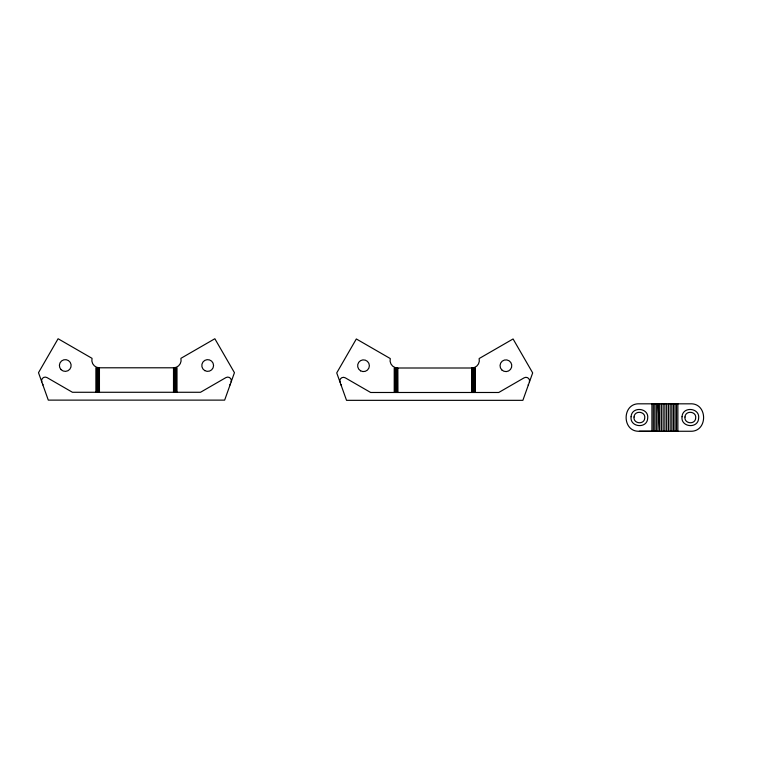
<?xml version="1.0" encoding="UTF-8"?>
<svg xmlns="http://www.w3.org/2000/svg" width="770" height="770" viewBox="0 0 770 770"><rect width="100%" height="100%" fill="white"/><g stroke="black" fill="none" stroke-linecap="round" stroke-linejoin="round"><path stroke-width="1.16" d="M42.889 384.962L42.899 384.278M341.12 385.173L341.129 384.49M230.047 384.278L230.057 384.962M528.278 384.49L528.287 385.173M639.389 431.258L690.334 431.258C708.198 432.066 707.909 402.652 690.064 403.827L639.524 403.817C621.765 402.835 621.621 432.076 639.389 431.258L655.742 431.248M659.649 403.827L659.649 431.258L657.965 403.827L656.338 403.817L656.338 431.258M677.86 403.827L677.86 431.258M676.474 403.827L676.474 431.258M675.001 403.827L675.001 431.258M673.452 403.827L673.452 431.258M671.825 403.827L671.825 431.258M670.141 403.827L670.141 431.258M668.418 403.827L668.418 431.258M666.656 403.827L666.656 431.258M664.895 403.827L664.895 431.258M663.124 403.827L663.124 431.258M661.372 403.827L661.372 431.258M657.965 403.827L657.965 431.258M654.789 403.817L654.789 431.258M653.316 403.817L653.316 431.258M651.93 403.817L651.93 431.258M475.177 392.488L475.177 368.002L394.23 368.002L394.23 392.488M474.705 368.002L474.705 392.488M474.243 368.002L474.243 392.488M473.81 368.002L473.81 392.488M473.396 368.002L473.396 392.488M473.021 368.002L473.021 392.488M472.684 368.002L472.684 392.488M472.395 368.002L472.395 392.488M472.145 368.002L472.145 392.488M471.952 368.002L471.952 392.488M471.817 392.488L471.74 368.002A7.633 7.633 0 0 0 479.142 358.55L513.08 338.964L532.676 372.901L522.878 400.333L346.529 400.333L336.731 372.901L356.327 338.964L390.265 358.55A7.633 7.633 0 0 0 397.667 368.002L397.667 392.488L397.589 368.002M397.445 368.002L397.445 392.488M397.262 368.002L397.262 392.488M397.012 368.002L397.012 392.488M396.723 368.002L396.723 392.488M396.386 368.002L396.386 392.488M396.011 368.002L396.011 392.488M395.597 368.002L395.597 392.488M395.154 368.002L395.154 392.488M394.702 368.002L394.702 392.488M176.946 392.276L176.946 367.791L96 367.791L96 392.276M176.474 367.791L176.474 392.276M176.012 367.791L176.012 392.276M175.579 367.791L175.579 392.276M175.165 367.791L175.165 392.276M174.79 367.791L174.79 392.276M174.453 367.791L174.453 392.276M174.164 367.791L174.164 392.276M173.914 367.791L173.914 392.276M173.722 367.791L173.722 392.276M173.587 367.791L173.587 392.276M173.51 392.276L173.51 367.791A7.633 7.633 0 0 0 180.912 358.339L214.849 338.742L234.446 372.69L224.648 400.121L48.298 400.121L38.5 372.69L58.096 338.742L92.034 358.339A7.633 7.633 0 0 0 99.436 367.791L99.436 392.276L99.359 367.791M99.215 367.791L99.215 392.276M99.032 367.791L99.032 392.276M98.781 367.791L98.781 392.276M98.493 367.791L98.493 392.276M98.156 367.791L98.156 392.276M97.78 367.791L97.78 392.276M97.367 367.791L97.367 392.276M96.933 367.791L96.933 392.276M96.471 367.791L96.471 392.276M41.792 381.91A3.6 3.6 0 0 1 46.989 377.579L72.438 392.276L200.508 392.276L225.957 377.579A3.6 3.6 0 0 1 231.154 381.91M340.022 382.122A3.6 3.6 0 0 1 345.22 377.8L370.668 392.488L498.739 392.488L524.187 377.8A3.6 3.6 0 0 1 529.385 382.122M634.028 417.013C633.027 423.895 644.394 425.011 644.75 418.062C645.76 411.18 634.393 410.064 634.028 417.013M684.973 417.013C683.972 423.895 695.339 425.011 695.695 418.062C696.706 411.18 685.338 410.064 684.973 417.013M631.102 416.724C629.552 427.36 647.127 429.083 647.676 418.351C649.226 407.715 631.66 405.992 631.102 416.724M682.047 416.724C680.497 427.36 698.072 429.083 698.621 418.351C700.171 407.715 682.605 405.992 682.047 416.724M61.109 369.667A5.881 5.881 0 0 0 70.946 367.03A5.881 5.881 0 0 0 63.746 359.831A5.881 5.881 0 0 0 61.109 369.667M204.743 370.601A5.881 5.881 0 0 0 213.56 365.509A5.881 5.881 0 0 0 204.743 360.418A5.881 5.881 0 0 0 204.743 370.601M360.562 370.813A5.881 5.881 0 0 0 369.379 365.731A5.881 5.881 0 0 0 360.562 360.639A5.881 5.881 0 0 0 360.562 370.813M501.751 369.879A5.881 5.881 0 0 0 511.588 367.252A5.881 5.881 0 0 0 504.388 360.052A5.881 5.881 0 0 0 501.751 369.879"/></g></svg>
